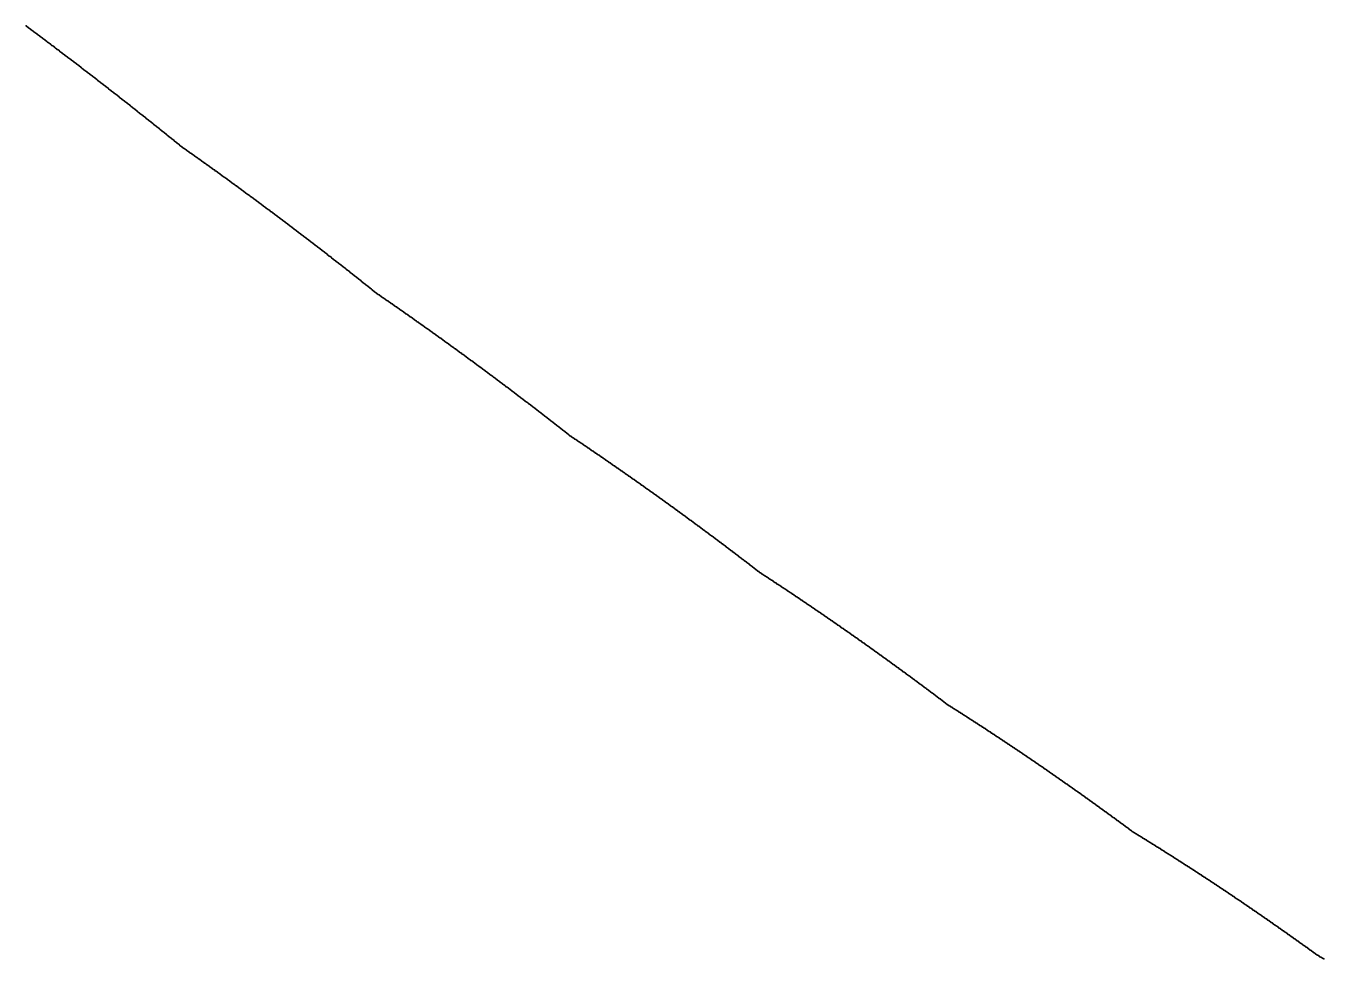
# Model space of a CAD drawing. Header units: metres. Extents: x 0 to 360, y 49 to 117.
# Drawn here: x 67.51 to 78.75, y 74.81 to 82.88 of the extents above; entities that cross this region are included whole.
import ezdxf

# ---------------------------------------------------------------- set-up
doc = ezdxf.new("R2010")
doc.units = ezdxf.units.M

msp = doc.modelspace()

# ---------------------------------------------------------------- linework, layer by layer
for p in [(67.514, 82.884), (67.521, 82.878), (67.529, 82.872), (67.537, 82.867), (67.545, 82.861), (67.552, 82.855), (67.56, 82.849), (67.568, 82.844), (67.576, 82.838), (67.583, 82.832), (67.591, 82.826), (67.599, 82.821), (67.607, 82.815), (67.614, 82.809), (67.622, 82.803), (67.63, 82.797), (67.638, 82.792), (67.645, 82.786), (67.653, 82.78), (67.661, 82.774), (67.669, 82.769), (67.676, 82.763), (67.684, 82.757), (67.692, 82.751), (67.7, 82.745), (67.707, 82.74), (67.715, 82.734), (67.723, 82.728), (67.73, 82.722), (67.738, 82.716), (67.746, 82.711), (67.754, 82.705), (67.761, 82.699), (67.769, 82.693), (67.777, 82.687), (67.785, 82.681), (67.792, 82.676), (67.8, 82.67), (67.808, 82.664), (67.816, 82.658), (67.823, 82.652), (67.831, 82.646), (67.839, 82.641), (67.847, 82.635), (67.854, 82.629), (67.862, 82.623), (67.87, 82.617), (67.877, 82.611), (67.885, 82.605), (67.893, 82.599), (67.901, 82.594), (67.908, 82.588), (67.916, 82.582), (67.924, 82.576), (67.931, 82.57), (67.939, 82.564), (67.947, 82.558), (67.955, 82.552), (67.962, 82.547), (67.97, 82.541), (67.978, 82.535), (67.986, 82.529), (67.993, 82.523), (68.001, 82.517), (68.009, 82.511), (68.016, 82.505), (68.024, 82.499), (68.032, 82.493), (68.04, 82.487), (68.047, 82.481), (68.055, 82.476), (68.063, 82.47), (68.07, 82.464), (68.078, 82.458), (68.086, 82.452), (68.094, 82.446), (68.101, 82.44), (68.109, 82.434), (68.117, 82.428), (68.124, 82.422), (68.132, 82.416), (68.14, 82.41), (68.148, 82.404), (68.155, 82.398), (68.163, 82.392), (68.171, 82.386), (68.178, 82.38), (68.186, 82.374), (68.194, 82.368), (68.201, 82.362), (68.209, 82.356), (68.217, 82.35), (68.225, 82.344), (68.232, 82.338), (68.24, 82.332), (68.248, 82.326), (68.255, 82.32), (68.263, 82.314), (68.271, 82.308), (68.278, 82.302), (68.286, 82.296), (68.294, 82.29), (68.302, 82.284), (68.309, 82.278), (68.317, 82.272), (68.325, 82.266), (68.332, 82.26), (68.34, 82.254), (68.348, 82.248), (68.355, 82.242), (68.363, 82.236), (68.371, 82.23), (68.379, 82.224), (68.386, 82.218), (68.394, 82.212), (68.402, 82.206), (68.409, 82.2), (68.417, 82.194), (68.425, 82.188), (68.432, 82.182), (68.44, 82.176), (68.448, 82.17), (68.455, 82.163), (68.463, 82.157), (68.471, 82.151), (68.478, 82.145), (68.486, 82.139), (68.494, 82.133), (68.501, 82.127), (68.509, 82.121), (68.517, 82.115), (68.525, 82.109), (68.532, 82.103), (68.54, 82.097), (68.548, 82.09), (68.555, 82.084), (68.563, 82.078), (68.571, 82.072), (68.578, 82.066), (68.586, 82.06), (68.594, 82.054), (68.601, 82.048), (68.609, 82.042), (68.617, 82.035), (68.624, 82.029), (68.632, 82.023), (68.64, 82.017), (68.647, 82.011), (68.655, 82.005), (68.663, 81.999), (68.67, 81.992), (68.678, 81.986), (68.686, 81.98), (68.693, 81.974), (68.701, 81.968), (68.709, 81.962), (68.716, 81.955), (68.724, 81.949), (68.732, 81.943), (68.739, 81.937), (68.747, 81.931), (68.755, 81.925), (68.762, 81.918), (68.77, 81.912), (68.778, 81.906), (68.785, 81.9), (68.793, 81.894), (68.801, 81.888), (68.808, 81.881), (68.816, 81.875), (68.824, 81.869), (68.831, 81.863), (68.839, 81.857), (68.847, 81.85), (68.854, 81.844), (68.862, 81.838), (68.87, 81.833), (68.877, 81.827), (68.885, 81.822), (68.893, 81.816), (68.9, 81.811), (68.908, 81.806), (68.916, 81.8), (68.923, 81.795), (68.931, 81.789), (68.938, 81.784), (68.946, 81.779), (68.954, 81.773), (68.961, 81.768), (68.969, 81.762), (68.977, 81.757), (68.984, 81.752), (68.992, 81.746), (69, 81.741), (69.007, 81.735), (69.015, 81.73), (69.023, 81.724), (69.03, 81.719), (69.038, 81.713), (69.046, 81.708), (69.053, 81.703), (69.061, 81.697), (69.068, 81.692), (69.076, 81.686), (69.084, 81.681), (69.091, 81.675), (69.099, 81.67), (69.107, 81.664), (69.114, 81.659), (69.122, 81.653), (69.13, 81.648), (69.137, 81.642), (69.145, 81.637), (69.152, 81.631), (69.16, 81.626), (69.168, 81.62), (69.175, 81.615), (69.183, 81.609), (69.191, 81.604), (69.198, 81.598), (69.206, 81.593), (69.214, 81.587), (69.221, 81.582), (69.229, 81.576), (69.236, 81.571), (69.244, 81.565), (69.252, 81.56), (69.259, 81.554), (69.267, 81.549), (69.275, 81.543), (69.282, 81.538), (69.29, 81.532), (69.297, 81.526), (69.305, 81.521), (69.313, 81.515), (69.32, 81.51), (69.328, 81.504), (69.336, 81.499), (69.343, 81.493), (69.351, 81.488), (69.358, 81.482), (69.366, 81.476), (69.374, 81.471), (69.381, 81.465), (69.389, 81.46), (69.397, 81.454), (69.404, 81.449), (69.412, 81.443), (69.419, 81.437), (69.427, 81.432), (69.435, 81.426), (69.442, 81.421), (69.45, 81.415), (69.457, 81.409), (69.465, 81.404), (69.473, 81.398), (69.48, 81.392), (69.488, 81.387), (69.495, 81.381), (69.503, 81.376), (69.511, 81.37), (69.518, 81.364), (69.526, 81.359), (69.534, 81.353), (69.541, 81.347), (69.549, 81.342), (69.556, 81.336), (69.564, 81.33), (69.572, 81.325), (69.579, 81.319), (69.587, 81.313), (69.594, 81.308), (69.602, 81.302), (69.61, 81.296), (69.617, 81.291), (69.625, 81.285), (69.632, 81.279), (69.64, 81.274), (69.648, 81.268), (69.655, 81.262), (69.663, 81.257), (69.67, 81.251), (69.678, 81.245), (69.686, 81.24), (69.693, 81.234), (69.701, 81.228), (69.708, 81.222), (69.716, 81.217), (69.724, 81.211), (69.731, 81.205), (69.739, 81.2), (69.746, 81.194), (69.754, 81.188), (69.762, 81.182), (69.769, 81.177), (69.777, 81.171), (69.784, 81.165), (69.792, 81.16), (69.799, 81.154), (69.807, 81.148), (69.815, 81.142), (69.822, 81.137), (69.83, 81.131), (69.837, 81.125), (69.845, 81.119), (69.853, 81.114), (69.86, 81.108), (69.868, 81.102), (69.875, 81.096), (69.883, 81.09), (69.891, 81.085), (69.898, 81.079), (69.906, 81.073), (69.913, 81.067), (69.921, 81.062), (69.928, 81.056), (69.936, 81.05), (69.944, 81.044), (69.951, 81.038), (69.959, 81.033), (69.966, 81.027), (69.974, 81.021), (69.981, 81.015), (69.989, 81.009), (69.997, 81.003), (70.004, 80.998), (70.012, 80.992), (70.019, 80.986), (70.027, 80.98), (70.034, 80.974), (70.042, 80.969), (70.05, 80.963), (70.057, 80.957), (70.065, 80.951), (70.072, 80.945), (70.08, 80.939), (70.087, 80.933), (70.095, 80.928), (70.103, 80.922), (70.11, 80.916), (70.118, 80.91), (70.125, 80.904), (70.133, 80.898), (70.14, 80.892), (70.148, 80.887), (70.156, 80.881), (70.163, 80.875), (70.171, 80.869), (70.178, 80.863), (70.186, 80.857), (70.193, 80.851), (70.201, 80.845), (70.209, 80.84), (70.216, 80.834), (70.224, 80.828), (70.231, 80.822), (70.239, 80.816), (70.246, 80.81), (70.254, 80.804), (70.261, 80.798), (70.269, 80.792), (70.277, 80.786), (70.284, 80.78), (70.292, 80.774), (70.299, 80.769), (70.307, 80.763), (70.314, 80.757), (70.322, 80.751), (70.329, 80.745), (70.337, 80.739), (70.345, 80.733), (70.352, 80.727), (70.36, 80.721), (70.367, 80.715), (70.375, 80.709), (70.382, 80.703), (70.39, 80.697), (70.397, 80.691), (70.405, 80.685), (70.412, 80.679), (70.42, 80.673), (70.428, 80.667), (70.435, 80.661), (70.443, 80.655), (70.45, 80.649), (70.458, 80.643), (70.465, 80.637), (70.473, 80.631), (70.48, 80.625), (70.488, 80.619), (70.495, 80.613), (70.503, 80.607), (70.511, 80.601), (70.518, 80.595), (70.526, 80.589), (70.533, 80.583), (70.541, 80.577), (70.548, 80.571), (70.556, 80.565), (70.563, 80.56), (70.571, 80.555), (70.578, 80.55), (70.586, 80.545), (70.593, 80.54), (70.601, 80.534), (70.608, 80.529), (70.616, 80.524), (70.624, 80.519), (70.631, 80.514), (70.639, 80.508), (70.646, 80.503), (70.654, 80.498), (70.661, 80.493), (70.669, 80.488), (70.676, 80.482), (70.684, 80.477), (70.691, 80.472), (70.699, 80.467), (70.706, 80.461), (70.714, 80.456), (70.721, 80.451), (70.729, 80.446), (70.736, 80.441), (70.744, 80.435), (70.752, 80.43), (70.759, 80.425), (70.767, 80.42), (70.774, 80.414), (70.782, 80.409), (70.789, 80.404), (70.797, 80.398), (70.804, 80.393), (70.812, 80.388), (70.819, 80.383), (70.827, 80.377), (70.834, 80.372), (70.842, 80.367), (70.849, 80.362), (70.857, 80.356), (70.864, 80.351), (70.872, 80.346), (70.879, 80.34), (70.887, 80.335), (70.894, 80.33), (70.902, 80.324), (70.909, 80.319), (70.917, 80.314), (70.924, 80.309), (70.932, 80.303), (70.939, 80.298), (70.947, 80.293), (70.954, 80.287), (70.962, 80.282), (70.969, 80.277), (70.977, 80.271), (70.984, 80.266), (70.992, 80.261), (70.999, 80.255), (71.007, 80.25), (71.015, 80.244), (71.022, 80.239), (71.03, 80.234), (71.037, 80.228), (71.045, 80.223), (71.052, 80.218), (71.06, 80.212), (71.067, 80.207), (71.075, 80.202), (71.082, 80.196), (71.09, 80.191), (71.097, 80.185), (71.105, 80.18), (71.112, 80.175), (71.12, 80.169), (71.127, 80.164), (71.135, 80.158), (71.142, 80.153), (71.15, 80.148), (71.157, 80.142), (71.164, 80.137), (71.172, 80.131), (71.179, 80.126), (71.187, 80.12), (71.194, 80.115), (71.202, 80.11), (71.209, 80.104), (71.217, 80.099), (71.224, 80.093), (71.232, 80.088), (71.239, 80.082), (71.247, 80.077), (71.254, 80.072), (71.262, 80.066), (71.269, 80.061), (71.277, 80.055), (71.284, 80.05), (71.292, 80.044), (71.299, 80.039), (71.307, 80.033), (71.314, 80.028), (71.322, 80.022), (71.329, 80.017), (71.337, 80.011), (71.344, 80.006), (71.352, 80), (71.359, 79.995), (71.367, 79.989), (71.374, 79.984), (71.382, 79.978), (71.389, 79.973), (71.397, 79.967), (71.404, 79.962), (71.412, 79.956), (71.419, 79.951), (71.427, 79.945), (71.434, 79.94), (71.441, 79.934), (71.449, 79.929), (71.456, 79.923), (71.464, 79.918), (71.471, 79.912), (71.479, 79.907), (71.486, 79.901), (71.494, 79.895), (71.501, 79.89), (71.509, 79.884), (71.516, 79.879), (71.524, 79.873), (71.531, 79.868), (71.539, 79.862), (71.546, 79.857), (71.554, 79.851), (71.561, 79.845), (71.568, 79.84), (71.576, 79.834), (71.583, 79.829), (71.591, 79.823), (71.598, 79.817), (71.606, 79.812), (71.613, 79.806), (71.621, 79.801), (71.628, 79.795), (71.636, 79.789), (71.643, 79.784), (71.651, 79.778), (71.658, 79.773), (71.665, 79.767), (71.673, 79.761), (71.68, 79.756), (71.688, 79.75), (71.695, 79.745), (71.703, 79.739), (71.71, 79.733), (71.718, 79.728), (71.725, 79.722), (71.733, 79.716), (71.74, 79.711), (71.748, 79.705), (71.755, 79.699), (71.762, 79.694), (71.77, 79.688), (71.777, 79.682), (71.785, 79.677), (71.792, 79.671), (71.8, 79.665), (71.807, 79.66), (71.815, 79.654), (71.822, 79.648), (71.83, 79.643), (71.837, 79.637), (71.844, 79.631), (71.852, 79.626), (71.859, 79.62), (71.867, 79.614), (71.874, 79.609), (71.882, 79.603), (71.889, 79.597), (71.897, 79.592), (71.904, 79.586), (71.911, 79.58), (71.919, 79.574), (71.926, 79.569), (71.934, 79.563), (71.941, 79.557), (71.949, 79.551), (71.956, 79.546), (71.964, 79.54), (71.971, 79.534), (71.978, 79.529), (71.986, 79.523), (71.993, 79.517), (72.001, 79.511), (72.008, 79.506), (72.016, 79.5), (72.023, 79.494), (72.03, 79.488), (72.038, 79.483), (72.045, 79.477), (72.053, 79.471), (72.06, 79.465), (72.068, 79.459), (72.075, 79.454), (72.083, 79.448), (72.09, 79.442), (72.097, 79.436), (72.105, 79.431), (72.112, 79.425), (72.12, 79.419), (72.127, 79.413), (72.135, 79.407), (72.142, 79.402), (72.149, 79.396), (72.157, 79.39), (72.164, 79.384), (72.172, 79.378), (72.179, 79.373), (72.187, 79.367), (72.194, 79.361), (72.201, 79.355), (72.209, 79.349), (72.216, 79.343), (72.224, 79.337), (72.231, 79.332), (72.238, 79.327), (72.246, 79.322), (72.253, 79.318), (72.261, 79.313), (72.268, 79.308), (72.276, 79.303), (72.283, 79.298), (72.29, 79.293), (72.298, 79.288), (72.305, 79.283), (72.313, 79.278), (72.32, 79.273), (72.328, 79.268), (72.335, 79.263), (72.342, 79.258), (72.35, 79.253), (72.357, 79.248), (72.365, 79.243), (72.372, 79.238), (72.379, 79.233), (72.387, 79.228), (72.394, 79.223), (72.402, 79.218), (72.409, 79.212), (72.416, 79.207), (72.424, 79.202), (72.431, 79.197), (72.439, 79.192), (72.446, 79.187), (72.454, 79.182), (72.461, 79.177), (72.468, 79.172), (72.476, 79.167), (72.483, 79.162), (72.491, 79.157), (72.498, 79.152), (72.505, 79.147), (72.513, 79.142), (72.52, 79.137), (72.528, 79.132), (72.535, 79.126), (72.542, 79.121), (72.55, 79.116), (72.557, 79.111), (72.565, 79.106), (72.572, 79.101), (72.579, 79.096), (72.587, 79.091), (72.594, 79.086), (72.602, 79.08), (72.609, 79.075), (72.616, 79.07), (72.624, 79.065), (72.631, 79.06), (72.639, 79.055), (72.646, 79.05), (72.653, 79.045), (72.661, 79.039), (72.668, 79.034), (72.676, 79.029), (72.683, 79.024), (72.69, 79.019), (72.698, 79.014), (72.705, 79.008), (72.712, 79.003), (72.72, 78.998), (72.727, 78.993), (72.735, 78.988), (72.742, 78.983), (72.749, 78.977), (72.757, 78.972), (72.764, 78.967), (72.772, 78.962), (72.779, 78.957), (72.786, 78.951), (72.794, 78.946), (72.801, 78.941), (72.809, 78.936), (72.816, 78.931), (72.823, 78.925), (72.831, 78.92), (72.838, 78.915), (72.845, 78.91), (72.853, 78.905), (72.86, 78.899), (72.868, 78.894), (72.875, 78.889), (72.882, 78.884), (72.89, 78.878), (72.897, 78.873), (72.904, 78.868), (72.912, 78.863), (72.919, 78.857), (72.927, 78.852), (72.934, 78.847), (72.941, 78.842), (72.949, 78.836), (72.956, 78.831), (72.964, 78.826), (72.971, 78.821), (72.978, 78.815), (72.986, 78.81), (72.993, 78.805), (73, 78.799), (73.008, 78.794), (73.015, 78.789), (73.022, 78.784), (73.03, 78.778), (73.037, 78.773), (73.045, 78.768), (73.052, 78.762), (73.059, 78.757), (73.067, 78.752), (73.074, 78.746), (73.081, 78.741), (73.089, 78.736), (73.096, 78.73), (73.104, 78.725), (73.111, 78.72), (73.118, 78.714), (73.126, 78.709), (73.133, 78.704), (73.14, 78.698), (73.148, 78.693), (73.155, 78.688), (73.162, 78.682), (73.17, 78.677), (73.177, 78.672), (73.185, 78.666), (73.192, 78.661), (73.199, 78.655), (73.207, 78.65), (73.214, 78.645), (73.221, 78.639), (73.229, 78.634), (73.236, 78.629), (73.243, 78.623), (73.251, 78.618), (73.258, 78.612), (73.265, 78.607), (73.273, 78.602), (73.28, 78.596), (73.288, 78.591), (73.295, 78.585), (73.302, 78.58), (73.31, 78.575), (73.317, 78.569), (73.324, 78.564), (73.332, 78.558), (73.339, 78.553), (73.346, 78.547), (73.354, 78.542), (73.361, 78.537), (73.368, 78.531), (73.376, 78.526), (73.383, 78.52), (73.39, 78.515), (73.398, 78.509), (73.405, 78.504), (73.412, 78.498), (73.42, 78.493), (73.427, 78.487), (73.434, 78.482), (73.442, 78.477), (73.449, 78.471), (73.457, 78.466), (73.464, 78.46), (73.471, 78.455), (73.479, 78.449), (73.486, 78.444), (73.493, 78.438), (73.501, 78.433), (73.508, 78.427), (73.515, 78.422), (73.523, 78.416), (73.53, 78.411), (73.537, 78.405), (73.545, 78.4), (73.552, 78.394), (73.559, 78.389), (73.567, 78.383), (73.574, 78.378), (73.581, 78.372), (73.589, 78.366), (73.596, 78.361), (73.603, 78.355), (73.611, 78.35), (73.618, 78.344), (73.625, 78.339), (73.633, 78.333), (73.64, 78.328), (73.647, 78.322), (73.655, 78.317), (73.662, 78.311), (73.669, 78.305), (73.677, 78.3), (73.684, 78.294), (73.691, 78.289), (73.699, 78.283), (73.706, 78.278), (73.713, 78.272), (73.721, 78.266), (73.728, 78.261), (73.735, 78.255), (73.743, 78.25), (73.75, 78.244), (73.757, 78.238), (73.764, 78.233), (73.772, 78.227), (73.779, 78.222), (73.786, 78.216), (73.794, 78.21), (73.801, 78.205), (73.808, 78.199), (73.816, 78.194), (73.823, 78.188), (73.83, 78.182), (73.838, 78.177), (73.845, 78.171), (73.852, 78.165), (73.86, 78.16), (73.867, 78.154), (73.874, 78.149), (73.882, 78.144), (73.889, 78.139), (73.896, 78.134), (73.904, 78.13), (73.911, 78.125), (73.918, 78.12), (73.925, 78.115), (73.933, 78.111), (73.94, 78.106), (73.947, 78.101), (73.955, 78.096), (73.962, 78.091), (73.969, 78.087), (73.977, 78.082), (73.984, 78.077), (73.991, 78.072), (73.999, 78.067), (74.006, 78.063), (74.013, 78.058), (74.02, 78.053), (74.028, 78.048), (74.035, 78.043), (74.042, 78.039), (74.05, 78.034), (74.057, 78.029), (74.064, 78.024), (74.072, 78.019), (74.079, 78.014), (74.086, 78.01), (74.094, 78.005), (74.101, 78), (74.108, 77.995), (74.115, 77.99), (74.123, 77.985), (74.13, 77.98), (74.137, 77.976), (74.145, 77.971), (74.152, 77.966), (74.159, 77.961), (74.167, 77.956), (74.174, 77.951), (74.181, 77.946), (74.188, 77.941), (74.196, 77.936), (74.203, 77.932), (74.21, 77.927), (74.218, 77.922), (74.225, 77.917), (74.232, 77.912), (74.239, 77.907), (74.247, 77.902), (74.254, 77.897), (74.261, 77.892), (74.269, 77.887), (74.276, 77.882), (74.283, 77.877), (74.291, 77.873), (74.298, 77.868), (74.305, 77.863), (74.312, 77.858), (74.32, 77.853), (74.327, 77.848), (74.334, 77.843), (74.342, 77.838), (74.349, 77.833), (74.356, 77.828), (74.363, 77.823), (74.371, 77.818), (74.378, 77.813), (74.385, 77.808), (74.393, 77.803), (74.4, 77.798), (74.407, 77.793), (74.414, 77.788), (74.422, 77.783), (74.429, 77.778), (74.436, 77.773), (74.443, 77.768), (74.451, 77.763), (74.458, 77.758), (74.465, 77.753), (74.473, 77.748), (74.48, 77.743), (74.487, 77.738), (74.494, 77.733), (74.502, 77.728), (74.509, 77.723), (74.516, 77.718), (74.524, 77.713), (74.531, 77.708), (74.538, 77.703), (74.545, 77.698), (74.553, 77.693), (74.56, 77.688), (74.567, 77.683), (74.574, 77.677), (74.582, 77.672), (74.589, 77.667), (74.596, 77.662), (74.604, 77.657), (74.611, 77.652), (74.618, 77.647), (74.625, 77.642), (74.633, 77.637), (74.64, 77.632), (74.647, 77.627), (74.654, 77.622), (74.662, 77.616), (74.669, 77.611), (74.676, 77.606), (74.683, 77.601), (74.691, 77.596), (74.698, 77.591), (74.705, 77.586), (74.713, 77.581), (74.72, 77.576), (74.727, 77.57), (74.734, 77.565), (74.742, 77.56), (74.749, 77.555), (74.756, 77.55), (74.763, 77.545), (74.771, 77.54), (74.778, 77.534), (74.785, 77.529), (74.792, 77.524), (74.8, 77.519), (74.807, 77.514), (74.814, 77.509), (74.821, 77.503), (74.829, 77.498), (74.836, 77.493), (74.843, 77.488), (74.85, 77.483), (74.858, 77.477), (74.865, 77.472), (74.872, 77.467), (74.879, 77.462), (74.887, 77.457), (74.894, 77.452), (74.901, 77.446), (74.908, 77.441), (74.916, 77.436), (74.923, 77.431), (74.93, 77.425), (74.937, 77.42), (74.945, 77.415), (74.952, 77.41), (74.959, 77.405), (74.966, 77.399), (74.974, 77.394), (74.981, 77.389), (74.988, 77.384), (74.995, 77.378), (75.003, 77.373), (75.01, 77.368), (75.017, 77.363), (75.024, 77.357), (75.032, 77.352), (75.039, 77.347), (75.046, 77.342), (75.053, 77.336), (75.061, 77.331), (75.068, 77.326), (75.075, 77.32), (75.082, 77.315), (75.09, 77.31), (75.097, 77.305), (75.104, 77.299), (75.111, 77.294), (75.119, 77.289), (75.126, 77.283), (75.133, 77.278), (75.14, 77.273), (75.147, 77.267), (75.155, 77.262), (75.162, 77.257), (75.169, 77.251), (75.176, 77.246), (75.184, 77.241), (75.191, 77.235), (75.198, 77.23), (75.205, 77.225), (75.213, 77.219), (75.22, 77.214), (75.227, 77.209), (75.234, 77.203), (75.242, 77.198), (75.249, 77.193), (75.256, 77.187), (75.263, 77.182), (75.27, 77.177), (75.278, 77.171), (75.285, 77.166), (75.292, 77.161), (75.299, 77.155), (75.307, 77.15), (75.314, 77.144), (75.321, 77.139), (75.328, 77.134), (75.335, 77.128), (75.343, 77.123), (75.35, 77.117), (75.357, 77.112), (75.364, 77.107), (75.372, 77.101), (75.379, 77.096), (75.386, 77.09), (75.393, 77.085), (75.4, 77.08), (75.408, 77.074), (75.415, 77.069), (75.422, 77.063), (75.429, 77.058), (75.437, 77.052), (75.444, 77.047), (75.451, 77.042), (75.458, 77.036), (75.465, 77.031), (75.473, 77.025), (75.48, 77.02), (75.487, 77.014), (75.494, 77.008), (75.502, 77.004), (75.509, 76.999), (75.516, 76.995), (75.523, 76.99), (75.53, 76.986), (75.538, 76.981), (75.545, 76.976), (75.552, 76.972), (75.559, 76.967), (75.566, 76.963), (75.574, 76.958), (75.581, 76.954), (75.588, 76.949), (75.595, 76.944), (75.602, 76.94), (75.61, 76.935), (75.617, 76.931), (75.624, 76.926), (75.631, 76.921), (75.638, 76.917), (75.646, 76.912), (75.653, 76.908), (75.66, 76.903), (75.667, 76.898), (75.675, 76.894), (75.682, 76.889), (75.689, 76.884), (75.696, 76.88), (75.703, 76.875), (75.711, 76.871), (75.718, 76.866), (75.725, 76.861), (75.732, 76.857), (75.739, 76.852), (75.747, 76.847), (75.754, 76.843), (75.761, 76.838), (75.768, 76.833), (75.775, 76.829), (75.783, 76.824), (75.79, 76.819), (75.797, 76.815), (75.804, 76.81), (75.811, 76.805), (75.819, 76.801), (75.826, 76.796), (75.833, 76.791), (75.84, 76.786), (75.847, 76.782), (75.854, 76.777), (75.862, 76.772), (75.869, 76.768), (75.876, 76.763), (75.883, 76.758), (75.89, 76.753), (75.898, 76.749), (75.905, 76.744), (75.912, 76.739), (75.919, 76.734), (75.926, 76.73), (75.934, 76.725), (75.941, 76.72), (75.948, 76.715), (75.955, 76.711), (75.962, 76.706), (75.97, 76.701), (75.977, 76.696), (75.984, 76.692), (75.991, 76.687), (75.998, 76.682), (76.005, 76.677), (76.013, 76.673), (76.02, 76.668), (76.027, 76.663), (76.034, 76.658), (76.041, 76.653), (76.049, 76.649), (76.056, 76.644), (76.063, 76.639), (76.07, 76.634), (76.077, 76.629), (76.084, 76.624), (76.092, 76.62), (76.099, 76.615), (76.106, 76.61), (76.113, 76.605), (76.12, 76.6), (76.127, 76.596), (76.135, 76.591), (76.142, 76.586), (76.149, 76.581), (76.156, 76.576), (76.163, 76.571), (76.171, 76.566), (76.178, 76.562), (76.185, 76.557), (76.192, 76.552), (76.199, 76.547), (76.206, 76.542), (76.214, 76.537), (76.221, 76.532), (76.228, 76.527), (76.235, 76.523), (76.242, 76.518), (76.249, 76.513), (76.257, 76.508), (76.264, 76.503), (76.271, 76.498), (76.278, 76.493), (76.285, 76.488), (76.292, 76.483), (76.3, 76.478), (76.307, 76.473), (76.314, 76.469), (76.321, 76.464), (76.328, 76.459), (76.335, 76.454), (76.343, 76.449), (76.35, 76.444), (76.357, 76.439), (76.364, 76.434), (76.371, 76.429), (76.378, 76.424), (76.386, 76.419), (76.393, 76.414), (76.4, 76.409), (76.407, 76.404), (76.414, 76.399), (76.421, 76.394), (76.429, 76.389), (76.436, 76.384), (76.443, 76.379), (76.45, 76.374), (76.457, 76.369), (76.464, 76.364), (76.471, 76.359), (76.479, 76.354), (76.486, 76.349), (76.493, 76.344), (76.5, 76.339), (76.507, 76.334), (76.514, 76.329), (76.522, 76.324), (76.529, 76.319), (76.536, 76.314), (76.543, 76.309), (76.55, 76.304), (76.557, 76.299), (76.564, 76.294), (76.572, 76.289), (76.579, 76.284), (76.586, 76.279), (76.593, 76.274), (76.6, 76.269), (76.607, 76.264), (76.615, 76.259), (76.622, 76.254), (76.629, 76.249), (76.636, 76.244), (76.643, 76.239), (76.65, 76.233), (76.657, 76.228), (76.665, 76.223), (76.672, 76.218), (76.679, 76.213), (76.686, 76.208), (76.693, 76.203), (76.7, 76.198), (76.707, 76.193), (76.715, 76.188), (76.722, 76.182), (76.729, 76.177), (76.736, 76.172), (76.743, 76.167), (76.75, 76.162), (76.757, 76.157), (76.765, 76.152), (76.772, 76.147), (76.779, 76.141), (76.786, 76.136), (76.793, 76.131), (76.8, 76.126), (76.807, 76.121), (76.814, 76.116), (76.822, 76.111), (76.829, 76.105), (76.836, 76.1), (76.843, 76.095), (76.85, 76.09), (76.857, 76.085), (76.864, 76.08), (76.872, 76.074), (76.879, 76.069), (76.886, 76.064), (76.893, 76.059), (76.9, 76.054), (76.907, 76.049), (76.914, 76.043), (76.921, 76.038), (76.929, 76.033), (76.936, 76.028), (76.943, 76.023), (76.95, 76.017), (76.957, 76.012), (76.964, 76.007), (76.971, 76.002), (76.978, 75.996), (76.986, 75.991), (76.993, 75.986), (77, 75.981), (77.007, 75.976), (77.014, 75.97), (77.021, 75.965), (77.028, 75.96), (77.035, 75.955), (77.043, 75.949), (77.05, 75.944), (77.057, 75.939), (77.064, 75.934), (77.071, 75.928), (77.078, 75.923), (77.085, 75.918), (77.092, 75.912), (77.1, 75.907), (77.107, 75.902), (77.114, 75.898), (77.121, 75.894), (77.128, 75.889), (77.135, 75.885), (77.142, 75.881), (77.149, 75.876), (77.157, 75.872), (77.164, 75.868), (77.171, 75.863), (77.178, 75.859), (77.185, 75.854), (77.192, 75.85), (77.199, 75.846), (77.206, 75.841), (77.213, 75.837), (77.221, 75.832), (77.228, 75.828), (77.235, 75.824), (77.242, 75.819), (77.249, 75.815), (77.256, 75.81), (77.263, 75.806), (77.27, 75.802), (77.277, 75.797), (77.285, 75.793), (77.292, 75.788), (77.299, 75.784), (77.306, 75.779), (77.313, 75.775), (77.32, 75.771), (77.327, 75.766), (77.334, 75.762), (77.341, 75.757), (77.348, 75.753), (77.356, 75.748), (77.363, 75.744), (77.37, 75.739), (77.377, 75.735), (77.384, 75.73), (77.391, 75.726), (77.398, 75.721), (77.405, 75.717), (77.412, 75.712), (77.42, 75.708), (77.427, 75.703), (77.434, 75.699), (77.441, 75.694), (77.448, 75.69), (77.455, 75.685), (77.462, 75.681), (77.469, 75.676), (77.476, 75.672), (77.483, 75.667), (77.49, 75.663), (77.498, 75.658), (77.505, 75.654), (77.512, 75.649), (77.519, 75.645), (77.526, 75.64), (77.533, 75.636), (77.54, 75.631), (77.547, 75.626), (77.554, 75.622), (77.561, 75.617), (77.569, 75.613), (77.576, 75.608), (77.583, 75.604), (77.59, 75.599), (77.597, 75.594), (77.604, 75.59), (77.611, 75.585), (77.618, 75.581), (77.625, 75.576), (77.632, 75.572), (77.639, 75.567), (77.647, 75.562), (77.654, 75.558), (77.661, 75.553), (77.668, 75.548), (77.675, 75.544), (77.682, 75.539), (77.689, 75.535), (77.696, 75.53), (77.703, 75.525), (77.71, 75.521), (77.717, 75.516), (77.724, 75.511), (77.732, 75.507), (77.739, 75.502), (77.746, 75.497), (77.753, 75.493), (77.76, 75.488), (77.767, 75.484), (77.774, 75.479), (77.781, 75.474), (77.788, 75.469), (77.795, 75.465), (77.802, 75.46), (77.809, 75.455), (77.817, 75.451), (77.824, 75.446), (77.831, 75.441), (77.838, 75.437), (77.845, 75.432), (77.852, 75.427), (77.859, 75.423), (77.866, 75.418), (77.873, 75.413), (77.88, 75.408), (77.887, 75.404), (77.894, 75.399), (77.901, 75.394), (77.908, 75.39), (77.916, 75.385), (77.923, 75.38), (77.93, 75.375), (77.937, 75.371), (77.944, 75.366), (77.951, 75.361), (77.958, 75.356), (77.965, 75.352), (77.972, 75.347), (77.979, 75.342), (77.986, 75.337), (77.993, 75.332), (78, 75.328), (78.007, 75.323), (78.015, 75.318), (78.022, 75.313), (78.029, 75.309), (78.036, 75.304), (78.043, 75.299), (78.05, 75.294), (78.057, 75.289), (78.064, 75.285), (78.071, 75.28), (78.078, 75.275), (78.085, 75.27), (78.092, 75.265), (78.099, 75.26), (78.106, 75.256), (78.113, 75.251), (78.12, 75.246), (78.128, 75.241), (78.135, 75.236), (78.142, 75.231), (78.149, 75.227), (78.156, 75.222), (78.163, 75.217), (78.17, 75.212), (78.177, 75.207), (78.184, 75.202), (78.191, 75.198), (78.198, 75.193), (78.205, 75.188), (78.212, 75.183), (78.219, 75.178), (78.226, 75.173), (78.233, 75.168), (78.24, 75.163), (78.248, 75.158), (78.255, 75.154), (78.262, 75.149), (78.269, 75.144), (78.276, 75.139), (78.283, 75.134), (78.29, 75.129), (78.297, 75.124), (78.304, 75.119), (78.311, 75.114), (78.318, 75.109), (78.325, 75.104), (78.332, 75.099), (78.339, 75.095), (78.346, 75.09), (78.353, 75.085), (78.36, 75.08), (78.367, 75.075), (78.374, 75.07), (78.381, 75.065), (78.389, 75.06), (78.396, 75.055), (78.403, 75.05), (78.41, 75.045), (78.417, 75.04), (78.424, 75.035), (78.431, 75.03), (78.438, 75.025), (78.445, 75.02), (78.452, 75.015), (78.459, 75.01), (78.466, 75.005), (78.473, 75), (78.48, 74.995), (78.487, 74.99), (78.494, 74.985), (78.501, 74.98), (78.508, 74.975), (78.515, 74.97), (78.522, 74.965), (78.529, 74.96), (78.536, 74.955), (78.543, 74.95), (78.55, 74.945), (78.557, 74.94), (78.565, 74.935), (78.572, 74.93), (78.579, 74.925), (78.586, 74.92), (78.593, 74.915), (78.6, 74.91), (78.607, 74.905), (78.614, 74.9), (78.621, 74.895), (78.628, 74.889), (78.635, 74.884), (78.642, 74.879), (78.649, 74.874), (78.656, 74.869), (78.663, 74.864), (78.67, 74.859), (78.677, 74.854), (78.684, 74.848), (78.691, 74.844), (78.698, 74.84), (78.705, 74.836), (78.712, 74.832), (78.719, 74.827), (78.726, 74.823), (78.733, 74.819), (78.74, 74.815), (78.747, 74.811), (78.754, 74.807)]:
    msp.add_point(p)

doc.saveas('drawing.dxf')
